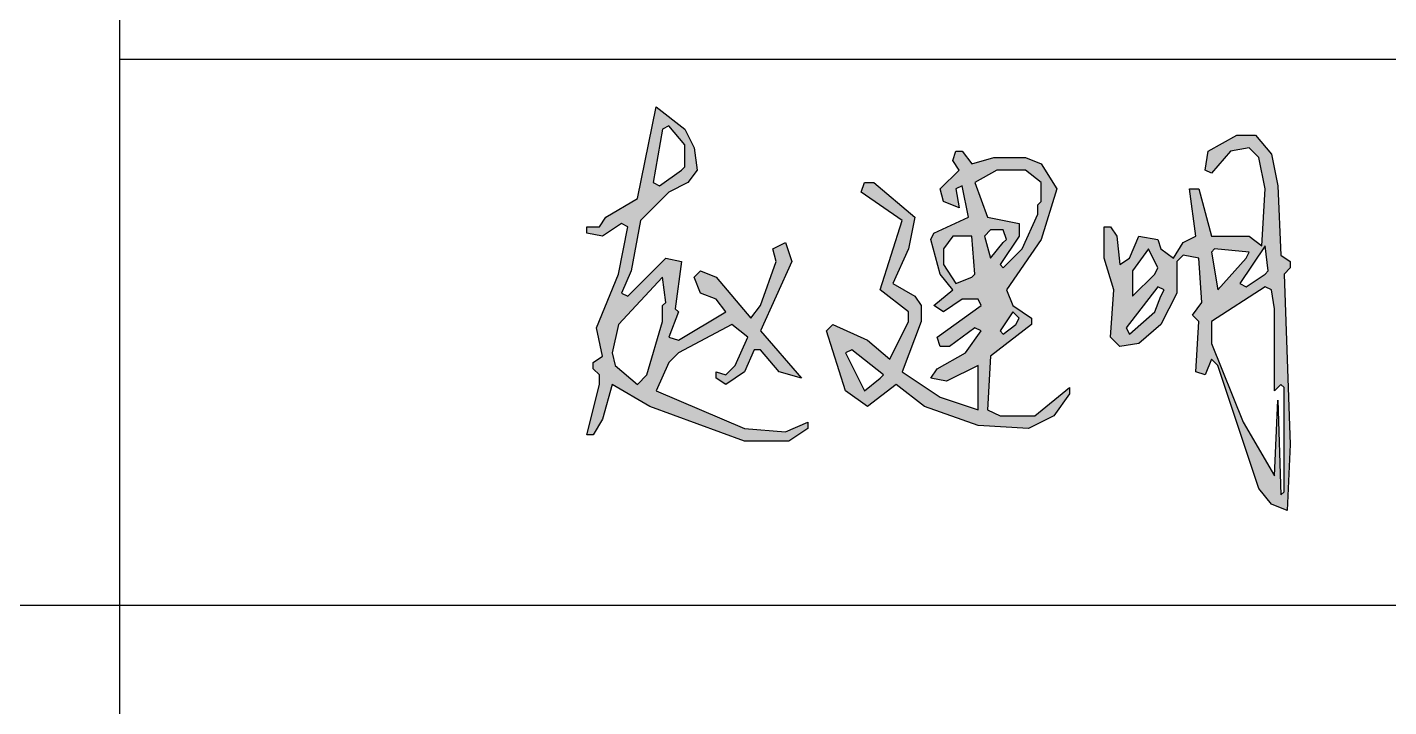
# Model space of a CAD drawing. Extents: x -266287 to 275962, y -324567 to 363765.
# Drawn here: x -78198 to -74884, y -226214 to -224559 of the extents above; entities that cross this region are included whole.
import ezdxf

# ---------------------------------------------------------------- set-up
doc = ezdxf.new("R2010")
doc.units = 0
doc.header["$LTSCALE"] = 1000
doc.linetypes.add('LENGSHUI', pattern=[22, 20, -1, 0, -1])
doc.layers.add('00签名', color=7, linetype='LENGSHUI')
doc.layers.add('PUB_TITLE', color=4, linetype='CONTINUOUS')

msp = doc.modelspace()

# ---------------------------------------------------------------- hatches: boundary and pattern name
at = {"layer": '00签名', "linetype": 'Continuous'}
h = msp.add_hatch(color=256, dxfattribs=at)
h.paths.add_polyline_path([(-76636.16892, -224960.67572), (-76590.08892, -224937.63572), (-76567.05122, -224906.91418), (-76574.73045, -224853.15495), (-76597.77045, -224807.07495), (-76666.89045, -224753.31572), (-76712.97045, -224976.03418), (-76789.76969, -225022.11418), (-76805.13045, -225045.15418), (-76835.84969, -225045.15418), (-76835.84969, -225060.51495), (-76797.44892, -225068.19418), (-76751.36892, -225037.47495), (-76736.01045, -225045.15418), (-76759.05045, -225160.35418), (-76812.80968, -225290.91495), (-76797.44892, -225360.03495), (-76820.49122, -225375.39572), (-76820.49122, -225390.75418), (-76805.13045, -225406.11495), (-76805.13045, -225429.15495), (-76835.84969, -225552.03418), (-76820.49122, -225552.03418), (-76797.44892, -225513.63572), (-76774.41122, -225429.15495), (-76682.24892, -225482.91418), (-76451.84892, -225567.39495), (-76344.33045, -225567.39495), (-76298.25045, -225536.67572), (-76298.25045, -225521.31495), (-76352.00969, -225544.35495), (-76451.84892, -225536.67572), (-76666.89045, -225444.51572), (-76636.16892, -225375.39572), (-76613.13122, -225352.35572), (-76482.57045, -225283.23572), (-76444.16969, -225313.95495), (-76474.89122, -225383.07495), (-76497.92892, -225406.11495), (-76520.97122, -225398.43572), (-76520.97122, -225413.79418), (-76497.92892, -225429.15495), (-76451.84892, -225398.43572), (-76428.81122, -225344.67418), (-76413.45045, -225344.67418), (-76367.37045, -225398.43572), (-76313.60892, -225413.79418), (-76413.45045, -225298.59418), (-76336.65122, -225129.63495), (-76352.00969, -225083.55495), (-76382.73122, -225098.91572), (-76375.04969, -225129.63495), (-76413.45045, -225237.15572), (-76436.49045, -225267.87495), (-76520.97122, -225168.03572), (-76559.36969, -225152.67495), (-76574.73045, -225168.03572), (-76559.36969, -225206.43418), (-76520.97122, -225221.79495), (-76497.92892, -225252.51418), (-76613.13122, -225321.63418), (-76636.16892, -225313.95495), (-76613.13122, -225252.51418), (-76620.81045, -225244.83495), (-76605.44969, -225129.63495), (-76643.85045, -225121.95572), (-76736.01045, -225214.11572), (-76751.36892, -225206.43418), (-76728.32892, -225152.67495), (-76705.28892, -225029.79572)])
h.paths.add_polyline_path([(-76674.56969, -224937.63572), (-76651.52969, -224807.07495), (-76636.16892, -224799.39572), (-76597.77045, -224845.47572), (-76597.77045, -224899.23495), (-76605.44969, -224906.91418), (-76659.20892, -224945.31495)], flags=16)
h.paths.add_polyline_path([(-76651.52969, -225168.03572), (-76643.85045, -225229.47418), (-76651.52969, -225237.15572), (-76651.52969, -225275.55418), (-76689.93045, -225406.11495), (-76712.97045, -225429.15495), (-76766.72969, -225383.07495), (-76774.41122, -225352.35572), (-76759.05045, -225283.23572)], flags=16)
h = msp.add_hatch(color=256, dxfattribs=at)
h.paths.add_polyline_path([(-75729.92969, -224891.55572), (-75768.33045, -224876.19495), (-75845.12969, -224876.19495), (-75898.89122, -224891.55572), (-75921.92892, -224860.83418), (-75937.28969, -224860.83418), (-75944.97122, -224883.87418), (-75929.61045, -224906.91418), (-75975.69045, -224952.99418), (-75968.00892, -224983.71572), (-75929.61045, -224999.07418), (-75937.28969, -224952.99418), (-75921.92892, -224945.31495), (-75906.57045, -225022.11418), (-75991.05122, -225060.51495), (-75998.73045, -225075.87572), (-75975.69045, -225160.35418), (-75944.97122, -225198.75495), (-75991.05122, -225237.15572), (-75968.00892, -225252.51418), (-75921.92892, -225221.79495), (-75883.53045, -225221.79495), (-75875.84892, -225237.15572), (-75983.36969, -225313.95495), (-75975.69045, -225336.99495), (-75952.65045, -225336.99495), (-75891.20969, -225290.91495), (-75875.84892, -225298.59418), (-75914.24969, -225352.35572), (-75983.36969, -225390.75418), (-75998.73045, -225413.79418), (-75960.32969, -225421.47572), (-75883.53045, -225383.07495), (-75883.53045, -225490.59572), (-75975.69045, -225459.87418), (-76067.85045, -225398.43572), (-76021.77045, -225275.55418), (-76021.77045, -225237.15572), (-76037.13122, -225214.11572), (-76090.89045, -225183.39418), (-76052.48968, -225098.91572), (-76037.13122, -225022.11418), (-76136.97045, -224937.63572), (-76160.01045, -224937.63572), (-76167.68968, -224960.67572), (-76067.85045, -225029.79572), (-76121.60968, -225198.75495), (-76052.48968, -225252.51418), (-76052.48968, -225275.55418), (-76098.56969, -225367.71418), (-76152.32892, -225321.63418), (-76236.80968, -225283.23572), (-76252.17045, -225298.59418), (-76206.09045, -225444.51572), (-76152.32892, -225482.91418), (-76083.20892, -225429.15495), (-76014.08892, -225482.91418), (-75883.53045, -225528.99418), (-75760.65122, -225536.67572), (-75699.21045, -225505.95418), (-75660.80968, -225452.19495), (-75660.80968, -225436.83418), (-75745.29045, -225505.95418), (-75829.76892, -225505.95418), (-75860.49045, -225490.59572), (-75852.81122, -225360.03495), (-75752.96969, -225283.23572), (-75752.96969, -225267.87495), (-75799.04969, -225237.15572), (-75814.41045, -225198.75495), (-75729.92969, -225075.87572), (-75691.52892, -224952.99418)])
h.paths.add_polyline_path([(-75891.20969, -224937.63572), (-75837.45045, -224906.91418), (-75768.33045, -224906.91418), (-75729.92969, -224937.63572), (-75729.92969, -224983.71572), (-75737.60892, -224991.39495), (-75737.60892, -225014.43495), (-75776.00969, -225098.91572), (-75822.08969, -225144.99572), (-75829.76892, -225137.31418), (-75783.68892, -225068.19418), (-75783.68892, -225037.47495), (-75860.49045, -225022.11418)], flags=16)
h.paths.add_polyline_path([(-75898.89122, -225068.19418), (-75891.20969, -225160.35418), (-75898.89122, -225168.03572), (-75937.28969, -225183.39418), (-75968.00892, -225137.31418), (-75968.00892, -225098.91572), (-75944.97122, -225068.19418)], flags=16)
h.paths.add_polyline_path([(-75852.81122, -225052.83572), (-75822.08969, -225052.83572), (-75814.41045, -225075.87572), (-75822.08969, -225083.55495), (-75852.81122, -225121.95572), (-75868.16969, -225068.19418)], flags=16)
h.paths.add_polyline_path([(-75799.04969, -225252.51418), (-75783.68892, -225267.87495), (-75791.37045, -225283.23572), (-75822.08969, -225306.27572), (-75829.76892, -225298.59418)], flags=16)
h.paths.add_polyline_path([(-76190.72969, -225344.67418), (-76113.93045, -225406.11495), (-76121.60968, -225413.79418), (-76160.01045, -225444.51572), (-76206.09045, -225352.35572)], flags=16)
h.paths.add_polyline_path([(-75345.92892, -224952.99418), (-75368.97122, -224952.99418), (-75353.61045, -225068.19418), (-75384.32969, -225083.55495), (-75407.36969, -225121.95572), (-75438.08892, -225098.91572), (-75445.77045, -225075.87572), (-75491.85045, -225068.19418), (-75514.89045, -225121.95572), (-75537.93045, -225137.31418), (-75545.60968, -225068.19418), (-75560.97045, -225045.15418), (-75576.32892, -225045.15418), (-75576.32892, -225121.95572), (-75553.28892, -225198.75495), (-75560.97045, -225313.95495), (-75537.93045, -225336.99495), (-75491.85045, -225329.31572), (-75438.08892, -225283.23572), (-75399.69045, -225206.43418), (-75399.69045, -225129.63495), (-75384.32969, -225114.27418), (-75345.92892, -225121.95572), (-75338.24969, -225229.47418), (-75361.28969, -225260.19572), (-75345.92892, -225275.55418), (-75353.61045, -225398.43572), (-75330.57045, -225406.11495), (-75315.20969, -225367.71418), (-75299.84892, -225383.07495), (-75200.00969, -225682.59495), (-75169.29045, -225720.99572), (-75130.88969, -225736.35418), (-75123.21045, -225575.07418), (-75138.57122, -225160.35418), (-75123.21045, -225144.99572), (-75123.21045, -225129.63495), (-75146.25045, -225114.27418), (-75153.92969, -224945.31495), (-75169.29045, -224868.51572), (-75207.68892, -224822.43572), (-75253.76892, -224822.43572), (-75322.89122, -224860.83418), (-75330.57045, -224906.91418), (-75315.20969, -224914.59572), (-75269.12969, -224860.83418), (-75223.04969, -224853.15495), (-75200.00969, -224876.19495), (-75184.65122, -224952.99418), (-75192.33045, -225091.23418), (-75223.04969, -225068.19418), (-75315.20969, -225068.19418)])
h.paths.add_polyline_path([(-75307.53045, -225098.91572), (-75223.04969, -225106.59495), (-75230.73122, -225121.95572), (-75299.84892, -225198.75495), (-75315.20969, -225106.59495)], flags=16)
h.paths.add_polyline_path([(-75445.77045, -225144.99572), (-75453.44969, -225160.35418), (-75507.20892, -225214.11572), (-75507.20892, -225152.67495), (-75468.81045, -225098.91572)], flags=16)
h.paths.add_polyline_path([(-75184.65122, -225091.23418), (-75176.96969, -225152.67495), (-75184.65122, -225160.35418), (-75230.73122, -225191.07572), (-75246.08969, -225183.39418)], flags=16)
h.paths.add_polyline_path([(-75430.40968, -225198.75495), (-75438.08892, -225214.11572), (-75453.44969, -225252.51418), (-75514.89045, -225306.27572), (-75522.56969, -225290.91495), (-75445.77045, -225191.07572)], flags=16)
h.paths.add_polyline_path([(-75184.65122, -225191.07572), (-75169.29045, -225198.75495), (-75161.60892, -225244.83495), (-75161.60892, -225444.51572), (-75146.25045, -225429.15495), (-75138.57122, -225436.83418), (-75138.57122, -225690.27418), (-75146.25045, -225697.95572), (-75153.92969, -225467.55572), (-75161.60892, -225651.87572), (-75238.41045, -225521.31495), (-75315.20969, -225329.31572), (-75315.20969, -225275.55418)], flags=16)

# ---------------------------------------------------------------- linework, layer by layer
for points in [[(-76298.25045, -225521.31495), (-76298.25045, -225536.67572), (-76344.33045, -225567.39495), (-76451.84892, -225567.39495), (-76682.24892, -225482.91418), (-76774.41122, -225429.15495), (-76797.44892, -225513.63572), (-76820.49122, -225552.03418), (-76835.84969, -225552.03418), (-76805.13045, -225429.15495), (-76805.13045, -225406.11495), (-76820.49122, -225390.75418), (-76820.49122, -225375.39572), (-76797.44892, -225360.03495), (-76812.80968, -225290.91495), (-76759.05045, -225160.35418), (-76736.01045, -225045.15418), (-76751.36892, -225037.47495), (-76797.44892, -225068.19418), (-76835.84969, -225060.51495), (-76835.84969, -225045.15418), (-76805.13045, -225045.15418), (-76789.76969, -225022.11418), (-76712.97045, -224976.03418), (-76666.89045, -224753.31572), (-76597.77045, -224807.07495), (-76574.73045, -224853.15495), (-76567.05122, -224906.91418), (-76590.08892, -224937.63572), (-76636.16892, -224960.67572), (-76705.28892, -225029.79572), (-76728.32892, -225152.67495), (-76751.36892, -225206.43418), (-76736.01045, -225214.11572), (-76643.85045, -225121.95572), (-76605.44969, -225129.63495), (-76620.81045, -225244.83495), (-76613.13122, -225252.51418), (-76636.16892, -225313.95495), (-76613.13122, -225321.63418), (-76497.92892, -225252.51418), (-76520.97122, -225221.79495), (-76559.36969, -225206.43418), (-76574.73045, -225168.03572), (-76559.36969, -225152.67495), (-76520.97122, -225168.03572), (-76436.49045, -225267.87495), (-76413.45045, -225237.15572), (-76375.04969, -225129.63495), (-76382.73122, -225098.91572), (-76352.00969, -225083.55495), (-76336.65122, -225129.63495), (-76413.45045, -225298.59418), (-76313.60892, -225413.79418), (-76367.37045, -225398.43572), (-76413.45045, -225344.67418), (-76428.81122, -225344.67418), (-76451.84892, -225398.43572), (-76497.92892, -225429.15495), (-76520.97122, -225413.79418), (-76520.97122, -225398.43572), (-76497.92892, -225406.11495), (-76474.89122, -225383.07495), (-76444.16969, -225313.95495), (-76482.57045, -225283.23572), (-76613.13122, -225352.35572), (-76636.16892, -225375.39572), (-76666.89045, -225444.51572), (-76451.84892, -225536.67572), (-76352.00969, -225544.35495), (-76298.25045, -225521.31495)], [(-76605.44969, -224906.91418), (-76597.77045, -224899.23495), (-76597.77045, -224845.47572), (-76636.16892, -224799.39572), (-76651.52969, -224807.07495), (-76674.56969, -224937.63572), (-76659.20892, -224945.31495), (-76605.44969, -224906.91418)], [(-75123.21045, -225129.63495), (-75123.21045, -225144.99572), (-75138.57122, -225160.35418), (-75123.21045, -225575.07418), (-75130.88969, -225736.35418), (-75169.29045, -225720.99572), (-75200.00969, -225682.59495), (-75299.84892, -225383.07495), (-75315.20969, -225367.71418), (-75330.57045, -225406.11495), (-75353.61045, -225398.43572), (-75345.92892, -225275.55418), (-75361.28969, -225260.19572), (-75338.24969, -225229.47418), (-75345.92892, -225121.95572), (-75384.32969, -225114.27418), (-75399.69045, -225129.63495), (-75399.69045, -225206.43418), (-75438.08892, -225283.23572), (-75491.85045, -225329.31572), (-75537.93045, -225336.99495), (-75560.97045, -225313.95495), (-75553.28892, -225198.75495), (-75576.32892, -225121.95572), (-75576.32892, -225045.15418), (-75560.97045, -225045.15418), (-75545.60968, -225068.19418), (-75537.93045, -225137.31418), (-75514.89045, -225121.95572), (-75491.85045, -225068.19418), (-75445.77045, -225075.87572), (-75438.08892, -225098.91572), (-75407.36969, -225121.95572), (-75384.32969, -225083.55495), (-75353.61045, -225068.19418), (-75368.97122, -224952.99418), (-75345.92892, -224952.99418), (-75315.20969, -225068.19418), (-75223.04969, -225068.19418), (-75192.33045, -225091.23418), (-75184.65122, -224952.99418), (-75200.00969, -224876.19495), (-75223.04969, -224853.15495), (-75269.12969, -224860.83418), (-75315.20969, -224914.59572), (-75330.57045, -224906.91418), (-75322.89122, -224860.83418), (-75253.76892, -224822.43572), (-75207.68892, -224822.43572), (-75169.29045, -224868.51572), (-75153.92969, -224945.31495), (-75146.25045, -225114.27418), (-75123.21045, -225129.63495)], [(-75660.80968, -225436.83418), (-75660.80968, -225452.19495), (-75699.21045, -225505.95418), (-75760.65122, -225536.67572), (-75883.53045, -225528.99418), (-76014.08892, -225482.91418), (-76083.20892, -225429.15495), (-76152.32892, -225482.91418), (-76206.09045, -225444.51572), (-76252.17045, -225298.59418), (-76236.80968, -225283.23572), (-76152.32892, -225321.63418), (-76098.56969, -225367.71418), (-76052.48968, -225275.55418), (-76052.48968, -225252.51418), (-76121.60968, -225198.75495), (-76067.85045, -225029.79572), (-76167.68968, -224960.67572), (-76160.01045, -224937.63572), (-76136.97045, -224937.63572), (-76037.13122, -225022.11418), (-76052.48968, -225098.91572), (-76090.89045, -225183.39418), (-76037.13122, -225214.11572), (-76021.77045, -225237.15572), (-76021.77045, -225275.55418), (-76067.85045, -225398.43572), (-75975.69045, -225459.87418), (-75883.53045, -225490.59572), (-75883.53045, -225383.07495), (-75960.32969, -225421.47572), (-75998.73045, -225413.79418), (-75983.36969, -225390.75418), (-75914.24969, -225352.35572), (-75875.84892, -225298.59418), (-75891.20969, -225290.91495), (-75952.65045, -225336.99495), (-75975.69045, -225336.99495), (-75983.36969, -225313.95495), (-75875.84892, -225237.15572), (-75883.53045, -225221.79495), (-75921.92892, -225221.79495), (-75968.00892, -225252.51418), (-75991.05122, -225237.15572), (-75944.97122, -225198.75495), (-75975.69045, -225160.35418), (-75998.73045, -225075.87572), (-75991.05122, -225060.51495), (-75906.57045, -225022.11418), (-75921.92892, -224945.31495), (-75937.28969, -224952.99418), (-75929.61045, -224999.07418), (-75968.00892, -224983.71572), (-75975.69045, -224952.99418), (-75929.61045, -224906.91418), (-75944.97122, -224883.87418), (-75937.28969, -224860.83418), (-75921.92892, -224860.83418), (-75898.89122, -224891.55572), (-75845.12969, -224876.19495), (-75768.33045, -224876.19495), (-75729.92969, -224891.55572), (-75691.52892, -224952.99418), (-75729.92969, -225075.87572), (-75814.41045, -225198.75495), (-75799.04969, -225237.15572), (-75752.96969, -225267.87495), (-75752.96969, -225283.23572), (-75852.81122, -225360.03495), (-75860.49045, -225490.59572), (-75829.76892, -225505.95418), (-75745.29045, -225505.95418), (-75660.80968, -225436.83418)], [(-75737.60892, -224991.39495), (-75729.92969, -224983.71572), (-75729.92969, -224937.63572), (-75768.33045, -224906.91418), (-75837.45045, -224906.91418), (-75891.20969, -224937.63572), (-75860.49045, -225022.11418), (-75783.68892, -225037.47495), (-75783.68892, -225068.19418), (-75829.76892, -225137.31418), (-75822.08969, -225144.99572), (-75776.00969, -225098.91572), (-75737.60892, -225014.43495), (-75737.60892, -224991.39495)], [(-75898.89122, -225168.03572), (-75891.20969, -225160.35418), (-75898.89122, -225068.19418), (-75944.97122, -225068.19418), (-75968.00892, -225098.91572), (-75968.00892, -225137.31418), (-75937.28969, -225183.39418), (-75898.89122, -225168.03572)], [(-75822.08969, -225083.55495), (-75814.41045, -225075.87572), (-75822.08969, -225052.83572), (-75852.81122, -225052.83572), (-75868.16969, -225068.19418), (-75852.81122, -225121.95572), (-75822.08969, -225083.55495)], [(-75453.44969, -225160.35418), (-75445.77045, -225144.99572), (-75468.81045, -225098.91572), (-75507.20892, -225152.67495), (-75507.20892, -225214.11572), (-75453.44969, -225160.35418)], [(-75230.73122, -225121.95572), (-75223.04969, -225106.59495), (-75307.53045, -225098.91572), (-75315.20969, -225106.59495), (-75299.84892, -225198.75495), (-75230.73122, -225121.95572)], [(-75184.65122, -225160.35418), (-75176.96969, -225152.67495), (-75184.65122, -225091.23418), (-75246.08969, -225183.39418), (-75230.73122, -225191.07572), (-75184.65122, -225160.35418)], [(-76651.52969, -225237.15572), (-76643.85045, -225229.47418), (-76651.52969, -225168.03572), (-76759.05045, -225283.23572), (-76774.41122, -225352.35572), (-76766.72969, -225383.07495), (-76712.97045, -225429.15495), (-76689.93045, -225406.11495), (-76651.52969, -225275.55418), (-76651.52969, -225237.15572)], [(-75438.08892, -225214.11572), (-75430.40968, -225198.75495), (-75445.77045, -225191.07572), (-75522.56969, -225290.91495), (-75514.89045, -225306.27572), (-75453.44969, -225252.51418), (-75438.08892, -225214.11572)], [(-75146.25045, -225697.95572), (-75138.57122, -225690.27418), (-75138.57122, -225436.83418), (-75146.25045, -225429.15495), (-75161.60892, -225444.51572), (-75161.60892, -225244.83495), (-75169.29045, -225198.75495), (-75184.65122, -225191.07572), (-75315.20969, -225275.55418), (-75315.20969, -225329.31572), (-75238.41045, -225521.31495), (-75161.60892, -225651.87572), (-75153.92969, -225467.55572), (-75146.25045, -225697.95572)], [(-75791.37045, -225283.23572), (-75783.68892, -225267.87495), (-75799.04969, -225252.51418), (-75829.76892, -225298.59418), (-75822.08969, -225306.27572), (-75791.37045, -225283.23572)], [(-76121.60968, -225413.79418), (-76113.93045, -225406.11495), (-76190.72969, -225344.67418), (-76206.09045, -225352.35572), (-76160.01045, -225444.51572), (-76121.60968, -225413.79418)]]:
    msp.add_lwpolyline(points, dxfattribs=at)
at = {"layer": 'PUB_TITLE'}
for p, q in [((-77974.04313, -212998.43049), (-77974.04313, -238566.69496)), ((-77974.04313, -224636.97162), (-73764.58828, -224636.97162)), ((-82183.49798, -225966.69496), (-73764.58828, -225966.69496))]:
    msp.add_line(p, q, dxfattribs=at)

doc.saveas('drawing.dxf')
